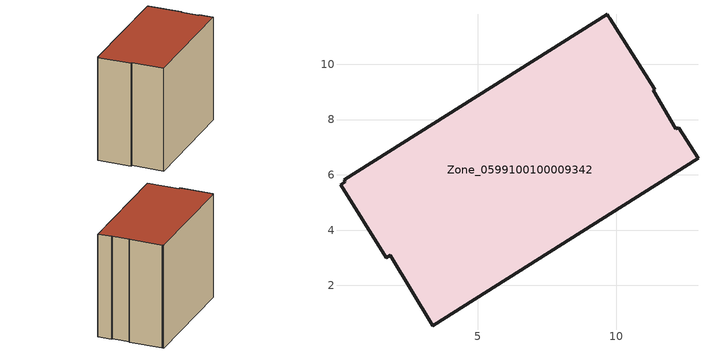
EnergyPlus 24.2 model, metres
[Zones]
Zone_0599100100009342
 floor ground (C_G): 11.39,9.09 11.33,9.05 12.16,7.67 12.27,7.7 12.96,6.6 3.37,0.55 1.83,3.09 1.68,3 0.04,5.64 0.21,5.75 0.18,5.81 9.68,11.8 9.72,11.74 9.77,11.66 z0
 wall outside (C_F): 12.96,6.6 12.27,7.7 12.16,7.67 11.33,9.05 11.39,9.09 9.77,11.66 9.72,11.74 9.68,11.8 0.18,5.81 0.21,5.75 0.04,5.64 1.68,3 1.83,3.09 3.37,0.55 12.96,6.6 z0:9.74
 roof outside (C_R): 11.33,9.05 11.39,9.09 9.77,11.66 9.72,11.74 9.68,11.8 0.18,5.81 0.21,5.75 0.04,5.64 1.68,3 1.83,3.09 3.37,0.55 12.96,6.6 12.27,7.7 12.16,7.67 z9.74
[BUILDING]
Pand.0599100100009342: North Axis=0; Terrain=City; Loads Convergence Tolerance Value=0.04; Temperature Convergence Tolerance Value=0.4; Solar Distribution=FullExterior; Maximum Number of Warmup Days=25; Minimum Number of Warmup Days=1
[Site:Location]
Rotterdam.The.Hague.AP_ZH_NLD Design_Conditions: Latitude=51.96; Longitude=4.45; Time Zone=1; Elevation=-4.5
[SITE:GROUNDTEMPERATURE:BUILDINGSURFACE]
18, 18, 18, 18, 18, 18, 18, 18, 18, 18, 18, 18
[MATERIAL] Thermal Absorptance=0.9; Solar Absorptance=0.7; Visible Absorptance=0.7
Name | Roughness | Thickness | Conductivity | Density | Specific Heat
G.TC.2015-2018 | MediumSmooth | 0.15 | 0.0428571 | 540 | 1210
F.TC.2015-2018 | Rough | 0.3 | 0.0666667 | 1920 | 840
R.TC.2015-2018 | MediumRough | 0.2 | 0.0333333 | 1500 | 1000
[CONSTRUCTION]
C_G: G.TC.2015-2018
C_F: F.TC.2015-2018
C_R: R.TC.2015-2018
[ZONE]
Zone_0599100100009342: Type=1; Multiplier=1; Ceiling Height=Autocalculate; Volume=Autocalculate; Floor Area=autocalculate; Part of Total Floor Area=Yes
[ZONEINFILTRATION:DESIGNFLOWRATE]
Infil_Zone_0599100100009342: Zone or ZoneList or Space or SpaceList=Zone_0599100100009342; Schedule=AlwaysOn; Design Flow Rate Calculation Method=Flow/Area; Flow Rate per Floor Area=0.0015; Constant Term Coefficient=1; Temperature Term Coefficient=0; Velocity Term Coefficient=0; Velocity Squared Term Coefficient=0
[HVACTEMPLATE:ZONE:IDEALLOADSAIRSYSTEM]
Zone_0599100100009342: Maximum Heating Supply Air Temperature=50; Minimum Cooling Supply Air Temperature=13; Maximum Heating Supply Air Humidity Ratio=0.0156; Minimum Cooling Supply Air Humidity Ratio=0.0077; Heating Limit=NoLimit; Cooling Limit=NoLimit; Dehumidification Control Type=ConstantSensibleHeatRatio; Cooling Sensible Heat Ratio=0.7; Dehumidification Setpoint=60; Humidification Control Type=None; Humidification Setpoint=30; Outdoor Air Method=None; Outdoor Air Flow Rate per Person=0.00944; Outdoor Air Flow Rate per Zone Floor Area=0; Outdoor Air Flow Rate per Zone=0; Demand Controlled Ventilation Type=None; Outdoor Air Economizer Type=NoEconomizer; Heat Recovery Type=None; Sensible Heat Recovery Effectiveness=0.7; Latent Heat Recovery Effectiveness=0.65
[ZONECONTROL:THERMOSTAT]
ThermostatControl_Zone_0599100100009342: Zone or ZoneList=Zone_0599100100009342; Control Type Schedule=DualSetpointControlType; Control 1=Thermostat_Zone_0599100100009342; Temperature Difference Between Cutout And Setpoint=0
[THERMOSTATSETPOINT:DUALSETPOINT]
Thermostat_Zone_0599100100009342: Heating Setpoint Temperature Schedule=HeatingSetpoint_Zone_0599100100009342; Cooling Setpoint Temperature Schedule=CoolingSetpoint_Zone_0599100100009342
[SCHEDULE:COMPACT]
HeatingSetpoint_Zone_0599100100009342: Through: 12/31, For: AllDays, Until: 24:00, 21
CoolingSetpoint_Zone_0599100100009342: Through: 12/31, For: AllDays, Until: 24:00, 24
DualSetpointControlType: Through: 12/31, For: AllDays, Until: 24:00, 4
AlwaysOn: Through: 12/31, For: AllDays, Until: 24:00, 1
